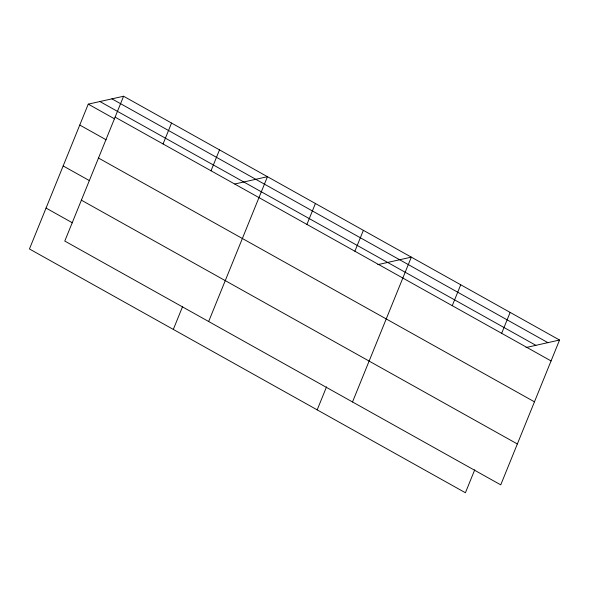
<?xml version="1.0" encoding="UTF-8"?>
<svg xmlns="http://www.w3.org/2000/svg" width="589" height="589" viewBox="0 0 589 589"><rect width="100%" height="100%" fill="white"/><g stroke="black" fill="none" stroke-linecap="round" stroke-linejoin="round"><path stroke-width="0.88" d="M123.587 96.243L64.783 241.056L500.746 484.857L559.55 340.037L123.587 96.243L88.254 104.143L29.45 248.963L465.413 492.757L474.756 469.757M163.057 143.966L171.546 123.057M211.009 170.781L219.498 149.878M173.321 329.413L182.656 306.413M208.653 321.513L267.458 176.693L234.812 183.996M306.921 224.416L315.409 203.514M354.88 251.238L363.369 230.328M317.184 409.87L326.527 386.87M352.517 401.963L411.321 257.143L377.785 264.652M452.242 305.684L460.731 284.774M501.651 333.315L510.14 312.406M526.014 347.539L559.55 340.037M111.925 98.849L547.888 342.643M99.916 101.536L535.88 345.331M115.098 117.145L551.061 360.939M88.254 104.143L114.627 118.897M79.765 125.052L106.138 139.799M98.496 158.036L534.459 401.831M63.163 165.943L89.535 180.69M81.385 200.172L517.348 443.966M46.052 208.072L72.432 222.826"/></g></svg>
